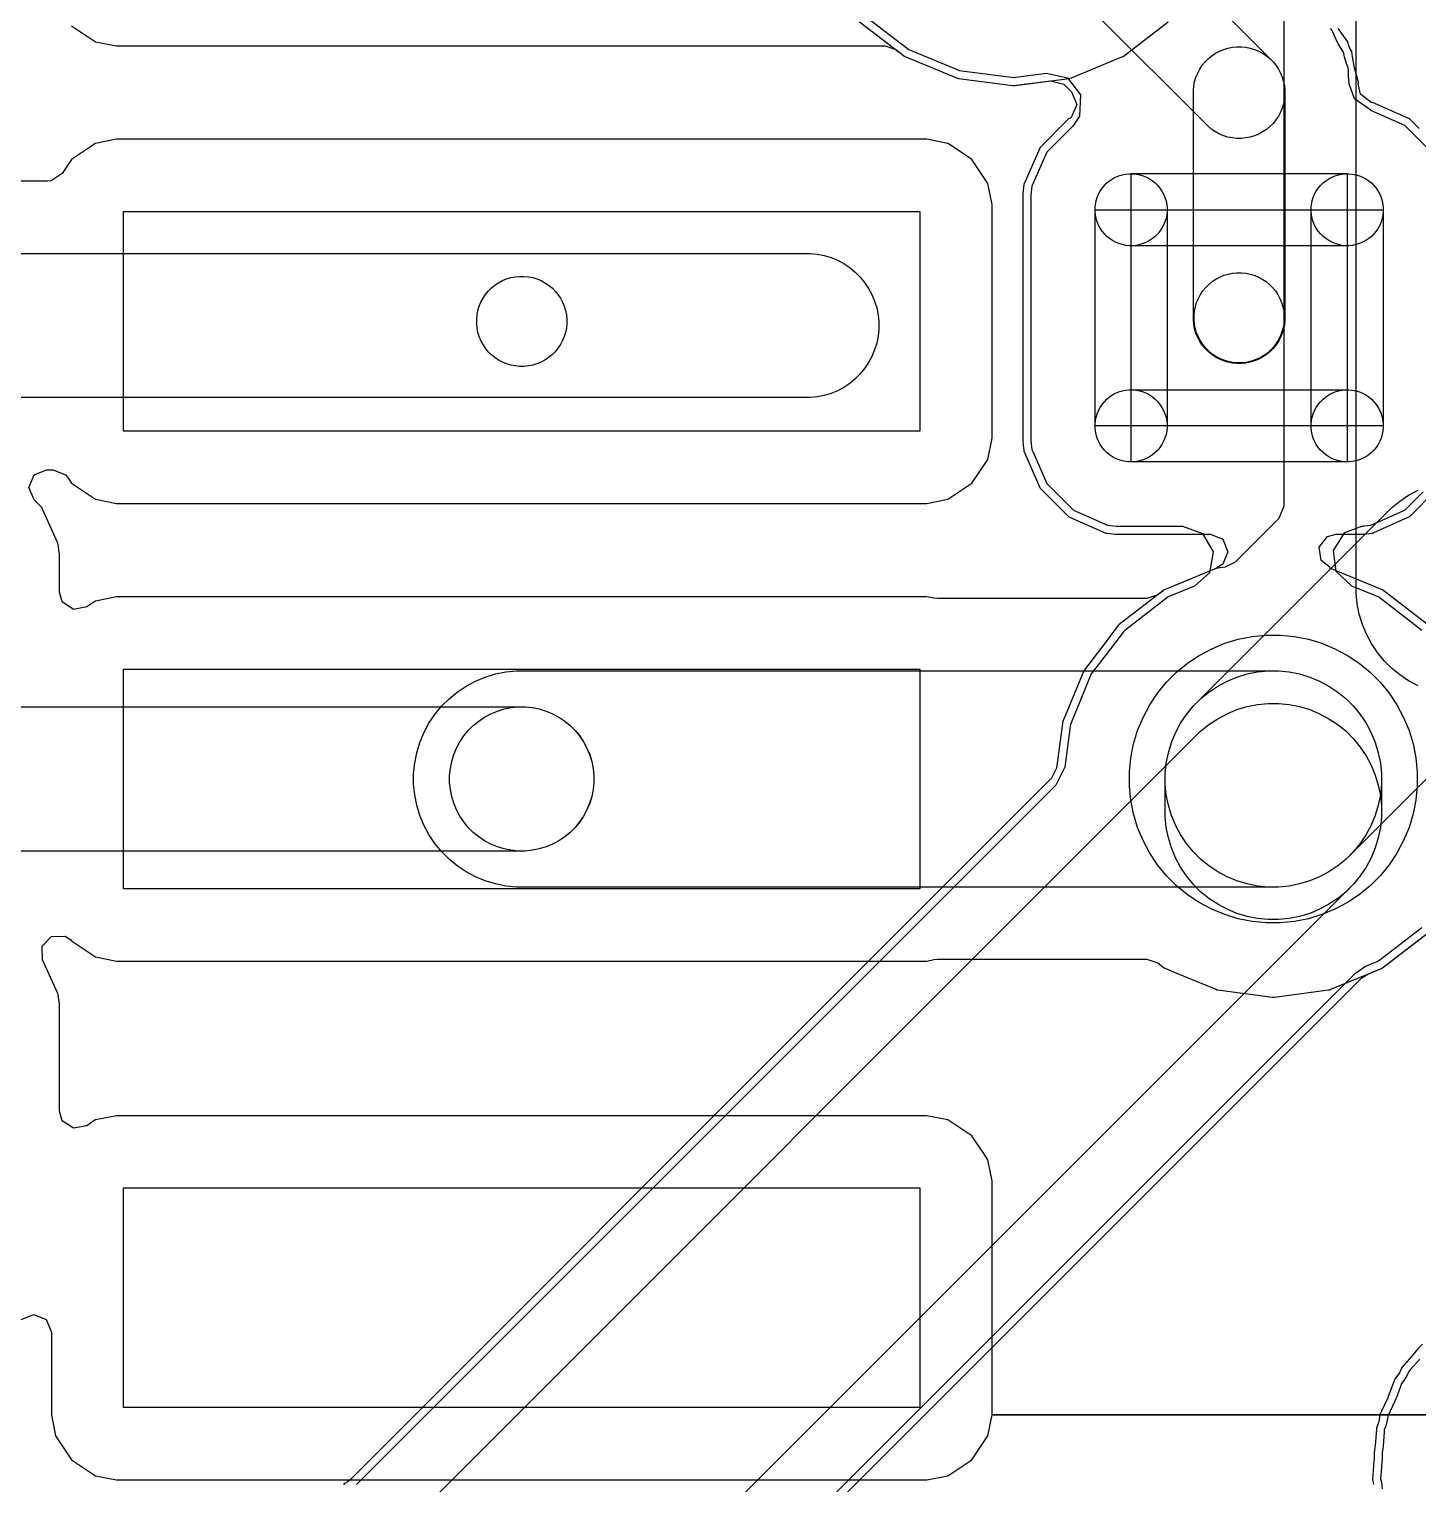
# Model space of a CAD drawing. Extents: x 125179 to 173800, y -108200 to -87800.
# Drawn here: x 134398 to 138252, y -99115 to -95077 of the extents above; entities that cross this region are included whole.
import ezdxf

# ---------------------------------------------------------------- set-up
doc = ezdxf.new("R2010")
doc.units = 0
doc.layers.add('L2D0_Cu1', color=1, linetype='CONTINUOUS')
doc.layers.add('L4D0_Cu2', color=2, linetype='CONTINUOUS')

msp = doc.modelspace()

# ---------------------------------------------------------------- linework, layer by layer
at = {"layer": 'L2D0_Cu1'}
for points in [[(137880.5, -93277.079), (137880.5, -96400.99), (137866.148, -96435.638), (137745.146, -96556.64), (137716.894, -96570.573), (137697.42, -96573.137), (137694.238, -96573.556), (137691.276, -96574.783), (137691.272, -96574.784), (137580.002, -96620.874), (137548.159, -96634.064), (137545.613, -96636.018), (137545.609, -96636.02), (137530.03, -96647.974), (137500.201, -96658.1), (136918.503, -96658.1), (136908.943, -96657.158), (136889.548, -96653.3), (134640.252, -96653.3), (134581.769, -96664.933), (134577.757, -96667.614), (134577.754, -96667.615), (134557.823, -96680.933), (134521.04, -96688.249), (134489.858, -96667.414), (134481.6, -96640.191), (134481.6, -96533.954), (134480.489, -96524.613), (134478.916, -96511.4), (134478.916, -96511.399), (134478.482, -96507.754), (134476.992, -96504.399), (134476.991, -96504.396), (134434.876, -96409.582), (134434.875, -96409.581), (134433.039, -96405.447), (134429.838, -96402.252), (134429.837, -96402.25), (134411.733, -96384.178), (134397.351, -96349.543), (134411.673, -96314.882), (134446.351, -96300.5), (134464.232, -96300.5), (134498.88, -96314.852), (134504.974, -96322.277), (134515.448, -96337.952), (134581.769, -96382.267), (134640.252, -96393.9), (136889.548, -96393.9), (136948.031, -96382.267), (137014.352, -96337.952), (137058.667, -96271.631), (137070.3, -96213.148), (137070.3, -95564.052), (137058.667, -95505.569), (137051.572, -95494.95), (137031.034, -95464.214), (137014.352, -95439.248), (136959.395, -95402.526), (136952.045, -95397.615), (136948.031, -95394.933), (136889.548, -95383.3), (134640.252, -95383.3), (134581.769, -95394.933), (134577.755, -95397.615), (134570.405, -95402.526), (134515.448, -95439.248), (134489.739, -95477.724), (134458.556, -95498.559), (134448.997, -95499.5), (132563.822, -95499.5)], [(138252.579, -96900.124), (138226.583, -96886.229), (138202.075, -96869.853), (138179.289, -96851.153), (138158.447, -96830.311), (138139.747, -96807.525), (138123.371, -96783.017), (138109.476, -96757.021), (138098.196, -96729.789), (138089.64, -96701.582), (138083.889, -96672.672), (138081, -96643.338), (138081, -93613.862), (138083.889, -93584.528), (138089.64, -93555.618), (138098.196, -93527.411), (138109.476, -93500.179), (138123.371, -93474.183), (138139.747, -93449.675), (138158.447, -93426.889), (138179.289, -93406.047), (138202.075, -93387.347), (138226.583, -93370.971), (138252.579, -93357.076)], [(134515.448, -95067.952), (134581.769, -95112.267), (134640.252, -95123.9), (136773.425, -95123.9), (136803.252, -95134.024), (136828.159, -95153.136), (136831.122, -95154.363), (136831.125, -95154.365), (136971.272, -95212.416), (136971.276, -95212.417), (136974.238, -95213.644), (136977.419, -95214.063), (136977.42, -95214.063), (137127.817, -95233.863), (137131, -95234.282), (137134.183, -95233.863), (137284.58, -95214.063), (137284.581, -95214.063), (137287.762, -95213.644), (137290.724, -95212.417), (137290.728, -95212.416), (137430.875, -95154.365), (137430.878, -95154.363), (137433.841, -95153.136), (137559.282, -95056.882)], [(130290.175, -95700), (136565.725, -95700), (136585.281, -95701.926), (136604.555, -95705.76), (136623.359, -95711.464), (136641.514, -95718.984), (136658.845, -95728.247), (136675.184, -95739.165), (136690.374, -95751.631), (136704.269, -95765.526), (136716.735, -95780.716), (136727.653, -95797.055), (136736.916, -95814.386), (136744.436, -95832.541), (136750.14, -95851.345), (136753.974, -95870.619), (136755.9, -95890.175), (136755.9, -95909.825), (136753.974, -95929.381), (136750.14, -95948.655), (136744.436, -95967.459), (136736.916, -95985.614), (136727.653, -96002.945), (136716.735, -96019.284), (136704.269, -96034.474), (136690.374, -96048.369), (136675.184, -96060.835), (136658.845, -96071.753), (136641.514, -96081.016), (136623.359, -96088.536), (136604.555, -96094.24), (136585.281, -96098.074), (136565.725, -96100), (130290.175, -96100)], [(138603.553, -96830.311), (138052.711, -97381.153), (138029.925, -97399.853), (138005.417, -97416.229), (137979.421, -97430.124), (137952.189, -97441.404), (137923.982, -97449.96), (137895.072, -97455.711), (137865.738, -97458.6), (137836.262, -97458.6), (137806.928, -97455.711), (137778.018, -97449.96), (137749.811, -97441.404), (137722.579, -97430.124), (137696.583, -97416.229), (137672.075, -97399.853), (137649.289, -97381.153), (137628.447, -97360.311), (137609.747, -97337.525), (137593.371, -97313.017), (137579.476, -97287.021), (137568.196, -97259.789), (137559.64, -97231.582), (137553.889, -97202.672), (137551, -97173.338), (137551, -97143.862), (137553.889, -97114.528), (137559.64, -97085.618), (137568.196, -97057.411), (137579.476, -97030.179), (137593.371, -97004.183), (137609.747, -96979.675), (137628.447, -96956.889), (138179.289, -96406.047), (138202.075, -96387.347), (138226.583, -96370.971), (138252.579, -96357.076)], [(134151.175, -96958.6), (135774.725, -96958.6), (135794.281, -96960.526), (135813.555, -96964.36), (135832.359, -96970.064), (135850.514, -96977.584), (135867.845, -96986.847), (135884.184, -96997.765), (135899.374, -97010.231), (135913.269, -97024.126), (135925.735, -97039.316), (135936.653, -97055.655), (135945.916, -97072.986), (135953.436, -97091.141), (135959.14, -97109.945), (135962.974, -97129.219), (135964.9, -97148.775), (135964.9, -97168.425), (135962.974, -97187.981), (135959.14, -97207.255), (135953.436, -97226.059), (135945.916, -97244.214), (135936.653, -97261.545), (135925.735, -97277.884), (135913.269, -97293.074), (135899.374, -97306.969), (135884.184, -97319.435), (135867.845, -97330.353), (135850.514, -97339.616), (135832.359, -97347.136), (135813.555, -97352.84), (135794.281, -97356.674), (135774.725, -97358.6), (134151.175, -97358.6)], [(139691.9, -98923.148), (137070.3, -98923.148), (137070.3, -98274.052), (137058.667, -98215.569), (137045.267, -98195.514), (137017.032, -98153.259), (137014.352, -98149.248), (136948.031, -98104.933), (136889.548, -98093.3), (134640.252, -98093.3), (134581.769, -98104.933), (134577.757, -98107.614), (134577.754, -98107.615), (134557.823, -98120.933), (134521.04, -98128.249), (134489.858, -98107.414), (134481.6, -98080.191), (134481.6, -97783.954), (134478.482, -97757.754), (134476.992, -97754.399), (134476.991, -97754.396), (134435.223, -97660.364), (134434.274, -97622.873), (134460.113, -97595.692), (134497.604, -97594.743), (134513.547, -97605.106), (134515.448, -97607.952), (134581.769, -97652.267), (134640.252, -97663.9), (136889.548, -97663.9), (136908.944, -97660.042), (136918.503, -97659.1), (137500.201, -97659.1), (137530.03, -97669.226), (137545.609, -97681.18), (137545.613, -97681.182), (137548.159, -97683.136), (137575.635, -97694.517), (137691.272, -97742.416), (137691.276, -97742.417), (137694.238, -97743.644), (137697.419, -97744.063), (137697.42, -97744.063), (137847.817, -97763.863), (137851, -97764.282), (137854.183, -97763.863), (138004.58, -97744.063), (138004.581, -97744.063), (138007.762, -97743.644), (138010.724, -97742.417), (138010.728, -97742.416), (138150.875, -97684.365), (138150.878, -97684.363), (138153.841, -97683.136), (138230.21, -97624.536), (138276.733, -97588.838)], [(134375.823, -98658.931), (134410.457, -98644.55), (134445.118, -98658.871), (134459.5, -98693.55), (134459.5, -98923.148), (134471.133, -98981.631), (134515.448, -99047.952), (134581.769, -99092.267), (134640.252, -99103.9), (136889.548, -99103.9), (136948.031, -99092.267), (137014.352, -99047.952), (137058.667, -98981.631), (137070.3, -98923.148), (139691.9, -98923.148)]]:
    msp.add_lwpolyline(points, dxfattribs=at)
for points in [[(134660, -96193.4), (134660, -95583.8), (136869.8, -95583.8), (136869.8, -96193.4)], [(135758.759, -96013.6), (135746.537, -96012.396), (135734.491, -96010), (135722.738, -96006.435), (135711.391, -96001.735), (135700.56, -95995.945), (135690.348, -95989.122), (135680.854, -95981.331), (135672.169, -95972.646), (135664.378, -95963.152), (135657.555, -95952.94), (135651.765, -95942.109), (135647.065, -95930.762), (135643.5, -95919.009), (135641.104, -95906.963), (135639.9, -95894.741), (135639.9, -95882.459), (135641.104, -95870.237), (135643.5, -95858.191), (135647.065, -95846.438), (135651.765, -95835.091), (135657.555, -95824.26), (135664.378, -95814.048), (135672.169, -95804.554), (135680.854, -95795.869), (135690.348, -95788.078), (135700.56, -95781.255), (135711.391, -95775.465), (135722.738, -95770.765), (135734.491, -95767.2), (135746.537, -95764.804), (135758.759, -95763.6), (135771.141, -95763.6), (135783.363, -95764.804), (135795.409, -95767.2), (135807.162, -95770.765), (135818.509, -95775.465), (135829.34, -95781.255), (135839.552, -95788.078), (135849.046, -95795.869), (135857.731, -95804.554), (135865.522, -95814.048), (135872.345, -95824.26), (135878.135, -95835.091), (135882.835, -95846.438), (135886.4, -95858.191), (135888.796, -95870.237), (135890, -95882.459), (135890, -95894.741), (135888.796, -95906.963), (135886.4, -95919.009), (135882.835, -95930.762), (135878.135, -95942.109), (135872.345, -95952.94), (135865.522, -95963.152), (135857.731, -95972.646), (135849.046, -95981.331), (135839.552, -95989.122), (135829.34, -95995.945), (135818.509, -96001.735), (135807.162, -96006.435), (135795.409, -96010), (135783.363, -96012.396), (135771.141, -96013.6)], [(137831.373, -97558.118), (137792.308, -97554.271), (137753.808, -97546.613), (137716.244, -97535.218), (137679.978, -97520.196), (137645.359, -97501.691), (137612.72, -97479.883), (137582.376, -97454.98), (137554.62, -97427.224), (137529.717, -97396.88), (137507.909, -97364.241), (137489.404, -97329.622), (137474.382, -97293.356), (137462.987, -97255.792), (137455.329, -97217.292), (137451.482, -97178.227), (137451.482, -97138.973), (137455.329, -97099.908), (137462.987, -97061.408), (137474.382, -97023.844), (137489.404, -96987.578), (137507.909, -96952.959), (137529.717, -96920.32), (137554.62, -96889.976), (137582.376, -96862.22), (137612.72, -96837.317), (137645.359, -96815.509), (137679.978, -96797.004), (137716.244, -96781.982), (137753.808, -96770.587), (137792.308, -96762.929), (137831.373, -96759.082), (137870.627, -96759.082), (137909.692, -96762.929), (137948.192, -96770.587), (137985.756, -96781.982), (138022.022, -96797.004), (138056.641, -96815.509), (138089.28, -96837.317), (138119.624, -96862.22), (138147.38, -96889.976), (138172.283, -96920.32), (138194.091, -96952.959), (138212.596, -96987.578), (138227.618, -97023.844), (138239.013, -97061.408), (138246.671, -97099.908), (138250.518, -97138.973), (138250.518, -97178.227), (138246.671, -97217.292), (138239.013, -97255.792), (138227.618, -97293.356), (138212.596, -97329.622), (138194.091, -97364.241), (138172.283, -97396.88), (138147.38, -97427.224), (138119.624, -97454.98), (138089.28, -97479.883), (138056.641, -97501.691), (138022.022, -97520.196), (137985.756, -97535.218), (137948.192, -97546.613), (137909.692, -97554.271), (137870.627, -97558.118)], [(134660, -97463.4), (134660, -96853.8), (136869.8, -96853.8), (136869.8, -97463.4)], [(135750.262, -97458.6), (135720.928, -97455.711), (135692.018, -97449.96), (135663.811, -97441.404), (135636.579, -97430.124), (135610.583, -97416.229), (135586.075, -97399.853), (135563.289, -97381.153), (135542.447, -97360.311), (135523.747, -97337.525), (135507.371, -97313.017), (135493.476, -97287.021), (135482.196, -97259.789), (135473.64, -97231.582), (135467.889, -97202.672), (135465, -97173.338), (135465, -97143.862), (135467.889, -97114.528), (135473.64, -97085.618), (135482.196, -97057.411), (135493.476, -97030.179), (135507.371, -97004.183), (135523.747, -96979.675), (135542.447, -96956.889), (135563.289, -96936.047), (135586.075, -96917.347), (135610.583, -96900.971), (135636.579, -96887.076), (135663.811, -96875.796), (135692.018, -96867.24), (135720.928, -96861.489), (135750.262, -96858.6), (137865.738, -96858.6), (137895.072, -96861.489), (137923.982, -96867.24), (137952.189, -96875.796), (137979.421, -96887.076), (138005.417, -96900.971), (138029.925, -96917.347), (138052.711, -96936.047), (138073.553, -96956.889), (138092.253, -96979.675), (138108.629, -97004.183), (138122.524, -97030.179), (138133.804, -97057.411), (138142.36, -97085.618), (138148.111, -97114.528), (138151, -97143.862), (138151, -97173.338), (138148.111, -97202.672), (138142.36, -97231.582), (138133.804, -97259.789), (138122.524, -97287.021), (138108.629, -97313.017), (138092.253, -97337.525), (138073.553, -97360.311), (138052.711, -97381.153), (138029.925, -97399.853), (138005.417, -97416.229), (137979.421, -97430.124), (137952.189, -97441.404), (137923.982, -97449.96), (137895.072, -97455.711), (137865.738, -97458.6)], [(135755.075, -97358.6), (135735.519, -97356.674), (135716.245, -97352.84), (135697.441, -97347.136), (135679.286, -97339.616), (135661.955, -97330.353), (135645.616, -97319.435), (135630.426, -97306.969), (135616.531, -97293.074), (135604.065, -97277.884), (135593.147, -97261.545), (135583.884, -97244.214), (135576.364, -97226.059), (135570.66, -97207.255), (135566.826, -97187.981), (135564.9, -97168.425), (135564.9, -97148.775), (135566.826, -97129.219), (135570.66, -97109.945), (135576.364, -97091.141), (135583.884, -97072.986), (135593.147, -97055.655), (135604.065, -97039.316), (135616.531, -97024.126), (135630.426, -97010.231), (135645.616, -96997.765), (135661.955, -96986.847), (135679.286, -96977.584), (135697.441, -96970.064), (135716.245, -96964.36), (135735.519, -96960.526), (135755.075, -96958.6), (135774.825, -96958.6), (135794.381, -96960.526), (135813.655, -96964.36), (135832.459, -96970.064), (135850.614, -96977.584), (135867.945, -96986.847), (135884.284, -96997.765), (135899.474, -97010.231), (135913.369, -97024.126), (135925.835, -97039.316), (135936.753, -97055.655), (135946.016, -97072.986), (135953.536, -97091.141), (135959.24, -97109.945), (135963.074, -97129.219), (135965, -97148.775), (135965, -97168.425), (135963.074, -97187.981), (135959.24, -97207.255), (135953.536, -97226.059), (135946.016, -97244.214), (135936.753, -97261.545), (135925.835, -97277.884), (135913.369, -97293.074), (135899.474, -97306.969), (135884.284, -97319.435), (135867.945, -97330.353), (135850.614, -97339.616), (135832.459, -97347.136), (135813.655, -97352.84), (135794.381, -97356.674), (135774.825, -97358.6)], [(134660, -98903.4), (134660, -98293.8), (136869.8, -98293.8), (136869.8, -98903.4)]]:
    msp.add_lwpolyline(points, close=True, dxfattribs=at)
at = {"layer": 'L4D0_Cu2'}
for points in [[(137216.391, -94534.386), (137850.214, -95168.209), (137858.13, -95177.855), (137865.063, -95188.23), (137870.945, -95199.235), (137875.72, -95210.763), (137879.343, -95222.704), (137881.777, -95234.943), (137883, -95247.361), (137883, -95259.839), (137881.777, -95272.257), (137879.343, -95284.496), (137875.72, -95296.437), (137870.945, -95307.965), (137865.063, -95318.97), (137858.13, -95329.345), (137850.214, -95338.991), (137841.391, -95347.814), (137831.745, -95355.73), (137821.37, -95362.663), (137810.365, -95368.545), (137798.837, -95373.32), (137786.896, -95376.943), (137774.657, -95379.377), (137762.239, -95380.6), (137749.761, -95380.6), (137737.343, -95379.377), (137725.104, -95376.943), (137713.163, -95373.32), (137701.635, -95368.545), (137690.63, -95362.663), (137680.255, -95355.73), (137670.609, -95347.814), (137036.786, -94713.991)], [(136718.552, -95041.048), (136839.355, -95133.744), (136980.033, -95192.015), (136985.652, -95192.755), (136985.653, -95192.755), (137125.379, -95211.15), (137131, -95211.89), (137136.621, -95211.15), (137221.683, -95199.952), (137279.45, -95212.759), (137315.47, -95259.702), (137312.888, -95318.815), (137294.192, -95346.822), (137222.493, -95418.646), (137180.573, -95513.468), (137177.8, -95537.251), (137177.801, -96219.948), (137180.687, -96244.213), (137183.321, -96250.144), (137183.322, -96250.146), (137219.529, -96331.66), (137219.53, -96331.661), (137222.773, -96338.962), (137254.953, -96371.086), (137290.201, -96406.272), (137296.146, -96412.207), (137390.968, -96454.127), (137414.751, -96456.9), (137599.018, -96456.9), (137654.619, -96477.137), (137684.204, -96528.379), (137673.929, -96586.65), (137632.121, -96623.315), (137559.355, -96653.456), (137554.857, -96656.907), (137554.856, -96656.908), (137509.056, -96692.052), (137438.552, -96746.152), (137435.099, -96750.652), (137386.802, -96813.594), (137345.856, -96866.955), (137287.585, -97007.633), (137286.845, -97013.252), (137286.845, -97013.253), (137271.969, -97126.246), (137247.375, -97176.118), (135823.91, -98599.647), (135313.262, -99110.318), (135306.53, -99117.05)], [(136702.718, -95056.882), (136828.159, -95153.136), (136831.122, -95154.363), (136831.125, -95154.365), (136971.272, -95212.416), (136971.276, -95212.417), (136974.238, -95213.644), (136977.419, -95214.063), (136977.42, -95214.063), (137127.817, -95233.863), (137131, -95234.282), (137159.257, -95230.562), (137232.989, -95220.855), (137269.214, -95230.562), (137274.033, -95234.788), (137291.05, -95251.805), (137305.402, -95286.453), (137291.05, -95321.101), (137285.99, -95325.309), (137282.947, -95326.661), (137203.859, -95405.887), (137158.594, -95508.273), (137155.6, -95533.954), (137155.6, -96223.246), (137155.77, -96224.671), (137155.77, -96224.678), (137158.284, -96245.8), (137158.718, -96249.446), (137160.208, -96252.801), (137160.209, -96252.804), (137202.324, -96347.618), (137204.161, -96351.753), (137207.362, -96354.948), (137207.363, -96354.95), (137238.285, -96385.818), (137283.387, -96430.841), (137385.773, -96476.106), (137389.429, -96476.532), (137389.432, -96476.533), (137398.824, -96477.628), (137411.454, -96479.1), (137676.18, -96479.1), (137710.828, -96493.452), (137725.18, -96528.1), (137710.828, -96562.748), (137693.827, -96572.565), (137694.238, -96573.556), (137551.125, -96632.835), (137551.122, -96632.837), (137548.159, -96634.064), (137422.718, -96730.318), (137420.762, -96732.867), (137374.591, -96793.038), (137326.464, -96855.759), (137325.237, -96858.722), (137325.235, -96858.725), (137267.184, -96998.872), (137267.183, -96998.876), (137265.956, -97001.838), (137265.537, -97005.019), (137265.537, -97005.02), (137249.281, -97128.498), (137235.349, -97156.748), (136670.285, -97721.838), (135289.631, -99102.552), (135281.131, -99109.344), (135275.239, -99113.062), (135275.234, -99113.066), (135272.28, -99114.93), (135269.968, -99117.548)], [(138289.427, -95418.238), (138223.307, -95352.233), (138221.707, -95350.636), (138216.054, -95344.993), (138121.232, -95303.073), (138121.402, -95302.689), (138076.394, -95270.883), (138061.332, -95229.533), (138061.3, -95229.187), (138061.3, -95225.207), (138060.57, -95221.289), (138060.398, -95219.423), (138060.092, -95214.71), (138060.048, -95213.515), (138059.708, -95204.469), (138059.289, -95193.299), (138059.289, -95193.297), (138058.989, -95185.318), (138053.755, -95173.135), (138048.193, -95154.83), (138047.226, -95149.638), (138045.764, -95141.789), (138031.021, -95117.871), (138025.182, -95106.629), (138024.4, -95104.808), (138014.094, -95080.821), (138010.015, -95075.856)], [(138255.335, -95352.835), (138228.813, -95326.359), (138126.427, -95281.094), (138122.805, -95280.672), (138093.164, -95257.721), (138087.764, -95233.117), (138087.287, -95233.159), (138086.965, -95229.475), (138086.891, -95229.14), (138086.913, -95228.886), (138086.913, -95228.882), (138087.286, -95224.615), (138076.596, -95184.721), (138075.671, -95180.551), (138071.054, -95154.365), (138068.497, -95139.861), (138064.402, -95132.768), (138059.512, -95120.96), (138058.504, -95117.199), (138057.394, -95113.057), (138033.694, -95079.21), (138031.407, -95075.619)], [(138279.282, -96730.318), (138153.841, -96634.064), (138150.878, -96632.837), (138150.875, -96632.835), (138007.762, -96573.556), (138008.469, -96571.849), (137983.383, -96552.598), (137978.49, -96515.415), (138001.322, -96485.663), (138025.82, -96479.1), (138100.746, -96479.1), (138102.171, -96478.93), (138102.178, -96478.93), (138123.3, -96476.416), (138123.301, -96476.416), (138126.946, -96475.982), (138130.301, -96474.492), (138130.304, -96474.491), (138225.118, -96432.376), (138225.119, -96432.375), (138229.253, -96430.539), (138232.448, -96427.338), (138232.45, -96427.337), (138295.703, -96363.973)], [(138263.448, -96746.152), (138192.944, -96692.052), (138147.144, -96656.908), (138147.143, -96656.907), (138142.645, -96653.456), (138137.409, -96651.287), (138137.4, -96651.282), (138069.186, -96623.027), (138025.561, -96583.053), (138017.838, -96524.39), (138049.63, -96474.487), (138096.815, -96456.899), (138097.448, -96456.899), (138099.986, -96456.597), (138099.988, -96456.597), (138102.864, -96456.255), (138121.713, -96454.013), (138127.644, -96451.379), (138127.646, -96451.378), (138209.16, -96415.171), (138209.162, -96415.169), (138216.462, -96411.927), (138267.056, -96361.245)], [(135377.442, -99298.294), (137649.284, -97026.351), (137672.069, -97007.651), (137696.577, -96991.275), (137722.573, -96977.379), (137749.805, -96966.098), (137778.012, -96957.541), (137806.921, -96951.79), (137836.255, -96948.9), (137865.731, -96948.9), (137895.066, -96951.788), (137923.975, -96957.538), (137952.183, -96966.094), (137979.415, -96977.373), (138005.411, -96991.268), (138029.92, -97007.643), (138052.706, -97026.342), (138073.549, -97047.184), (138092.249, -97069.969), (138108.625, -97094.477), (138122.521, -97120.473), (138133.802, -97147.705), (138142.359, -97175.912), (138148.11, -97204.821), (138151, -97234.155), (138151, -97263.631), (138148.112, -97292.966), (138142.362, -97321.875), (138133.806, -97350.083), (138122.527, -97377.315), (138108.632, -97403.311), (138092.257, -97427.82), (138073.558, -97450.606), (135801.716, -99722.549)], [(136103.634, -99672.778), (138079.15, -97697.173), (138107.214, -97678.42), (138137.406, -97665.914), (138142.645, -97663.744), (138263.448, -97571.048)], [(136126.464, -99681.342), (138097, -97710.718), (138112.895, -97700.097), (138129.991, -97693.015), (138150.875, -97684.365), (138150.878, -97684.364), (138153.841, -97683.136), (138279.282, -97586.882)], [(138264.611, -98727.173), (138251.7, -98740.083), (138243.707, -98750.746), (138241.236, -98753.781), (138208.377, -98790.988), (138206.894, -98794.147), (138201.848, -98804.894), (138196.701, -98813.458), (138187.489, -98825.748), (138186.264, -98829.015), (138186.263, -98829.017), (138170.066, -98872.215), (138168.54, -98875.837), (138151.065, -98913.058), (138147.447, -98920.763), (138146.91, -98924.212), (138146.909, -98924.215), (138145.082, -98935.944), (138142.547, -98945.606), (138137.155, -98959.988), (138136.896, -98963.467), (138136.896, -98963.468), (138133.474, -99009.48), (138133.026, -99013.384), (138130.5, -99029.609), (138130.5, -99047.653), (138130.365, -99051.287), (138126.522, -99102.96), (138127.251, -99106.376), (138129.421, -99116.545)], [(138257.469, -98768.941), (138231.206, -98798.678), (138231.204, -98798.682), (138227.123, -98803.302), (138224.504, -98808.881), (138224.501, -98808.885), (138222.61, -98812.913), (138213.527, -98828.03), (138207.162, -98836.521), (138205, -98842.287), (138204.999, -98842.289), (138204.002, -98844.948), (138192.68, -98875.146), (138191.073, -98879.431), (138188.379, -98885.823), (138168.896, -98927.321), (138167.608, -98935.593), (138167.263, -98937.81), (138162.787, -98954.867), (138161.225, -98959.033), (138161.224, -98959.039), (138159.061, -98964.807), (138158.604, -98970.951), (138155.661, -99010.519), (138154.869, -99017.41), (138153.214, -99028.037), (138153.213, -99028.044), (138152.7, -99031.342), (138152.7, -99047.115), (138152.462, -99053.531), (138150.375, -99081.597), (138148.899, -99101.435), (138150.185, -99107.46), (138150.795, -99110.318), (138152.7, -99128.372)]]:
    msp.add_lwpolyline(points, dxfattribs=at)
for points in [[(137749.761, -96005.6), (137737.343, -96004.377), (137725.104, -96001.943), (137713.163, -95998.32), (137701.635, -95993.545), (137690.63, -95987.663), (137680.255, -95980.73), (137670.609, -95972.814), (137661.786, -95963.991), (137653.87, -95954.345), (137646.937, -95943.97), (137641.055, -95932.965), (137636.28, -95921.437), (137632.657, -95909.496), (137630.223, -95897.257), (137629, -95884.839), (137629, -95247.361), (137630.223, -95234.943), (137632.657, -95222.704), (137636.28, -95210.763), (137641.055, -95199.235), (137646.937, -95188.23), (137653.87, -95177.855), (137661.786, -95168.209), (137670.609, -95159.386), (137680.255, -95151.47), (137690.63, -95144.537), (137701.635, -95138.655), (137713.163, -95133.88), (137725.104, -95130.257), (137737.343, -95127.823), (137749.761, -95126.6), (137762.239, -95126.6), (137774.657, -95127.823), (137786.896, -95130.257), (137798.837, -95133.88), (137810.365, -95138.655), (137821.37, -95144.537), (137831.745, -95151.47), (137841.391, -95159.386), (137850.214, -95168.209), (137858.13, -95177.855), (137865.063, -95188.23), (137870.945, -95199.235), (137875.72, -95210.763), (137879.343, -95222.704), (137881.777, -95234.943), (137883, -95247.361), (137883, -95884.839), (137881.777, -95897.257), (137879.343, -95909.496), (137875.72, -95921.437), (137870.945, -95932.965), (137865.063, -95943.97), (137858.13, -95954.345), (137850.214, -95963.991), (137841.391, -95972.814), (137831.745, -95980.73), (137821.37, -95987.663), (137810.365, -95993.545), (137798.837, -95998.32), (137786.896, -96001.943), (137774.657, -96004.377), (137762.239, -96005.6)], [(137451.193, -95678.48), (137441.427, -95677.518), (137431.802, -95675.603), (137422.411, -95672.754), (137413.344, -95668.999), (137404.69, -95664.373), (137396.53, -95658.921), (137388.944, -95652.695), (137382.005, -95645.756), (137375.779, -95638.17), (137370.327, -95630.01), (137365.701, -95621.356), (137361.946, -95612.289), (137359.097, -95602.898), (137357.182, -95593.273), (137356.22, -95583.507), (137356.22, -95573.693), (137357.182, -95563.927), (137359.097, -95554.302), (137361.946, -95544.911), (137365.701, -95535.844), (137370.327, -95527.19), (137375.779, -95519.03), (137382.005, -95511.444), (137388.944, -95504.505), (137396.53, -95498.279), (137404.69, -95492.827), (137413.344, -95488.201), (137422.411, -95484.446), (137431.802, -95481.597), (137441.427, -95479.682), (137451.193, -95478.72), (137461.007, -95478.72), (137470.773, -95479.682), (137480.398, -95481.597), (137489.789, -95484.446), (137498.856, -95488.201), (137507.51, -95492.827), (137515.67, -95498.279), (137523.256, -95504.505), (137530.195, -95511.444), (137536.421, -95519.03), (137541.873, -95527.19), (137546.499, -95535.844), (137550.254, -95544.911), (137553.103, -95554.302), (137555.018, -95563.927), (137555.98, -95573.693), (137555.98, -95583.507), (137555.018, -95593.273), (137553.103, -95602.898), (137550.254, -95612.289), (137546.499, -95621.356), (137541.873, -95630.01), (137536.421, -95638.17), (137530.195, -95645.756), (137523.256, -95652.695), (137515.67, -95658.921), (137507.51, -95664.373), (137498.856, -95668.999), (137489.789, -95672.754), (137480.398, -95675.603), (137470.773, -95677.518), (137461.007, -95678.48)], [(137456.1, -95678.6), (137456.1, -95478.6), (138056.1, -95478.6), (138056.1, -95678.6)], [(138051.193, -95678.48), (138041.427, -95677.518), (138031.802, -95675.603), (138022.411, -95672.754), (138013.344, -95668.999), (138004.69, -95664.373), (137996.53, -95658.921), (137988.944, -95652.695), (137982.005, -95645.756), (137975.779, -95638.17), (137970.327, -95630.01), (137965.701, -95621.356), (137961.946, -95612.289), (137959.097, -95602.898), (137957.182, -95593.273), (137956.22, -95583.507), (137956.22, -95573.693), (137957.182, -95563.927), (137959.097, -95554.302), (137961.946, -95544.911), (137965.701, -95535.844), (137970.327, -95527.19), (137975.779, -95519.03), (137982.005, -95511.444), (137988.944, -95504.505), (137996.53, -95498.279), (138004.69, -95492.827), (138013.344, -95488.201), (138022.411, -95484.446), (138031.802, -95481.597), (138041.427, -95479.682), (138051.193, -95478.72), (138061.007, -95478.72), (138070.773, -95479.682), (138080.398, -95481.597), (138089.789, -95484.446), (138098.856, -95488.201), (138107.51, -95492.827), (138115.67, -95498.279), (138123.256, -95504.505), (138130.195, -95511.444), (138136.421, -95519.03), (138141.873, -95527.19), (138146.499, -95535.844), (138150.254, -95544.911), (138153.103, -95554.302), (138155.018, -95563.927), (138155.98, -95573.693), (138155.98, -95583.507), (138155.018, -95593.273), (138153.103, -95602.898), (138150.254, -95612.289), (138146.499, -95621.356), (138141.873, -95630.01), (138136.421, -95638.17), (138130.195, -95645.756), (138123.256, -95652.695), (138115.67, -95658.921), (138107.51, -95664.373), (138098.856, -95668.999), (138089.789, -95672.754), (138080.398, -95675.603), (138070.773, -95677.518), (138061.007, -95678.48)], [(137356.1, -96178.6), (137356.1, -95578.6), (137556.1, -95578.6), (137556.1, -96178.6)], [(137456.1, -96178.6), (137456.1, -95578.6), (138056.1, -95578.6), (138056.1, -96178.6)], [(137956.1, -96178.6), (137956.1, -95578.6), (138156.1, -95578.6), (138156.1, -96178.6)], [(137749.859, -96003.6), (137737.637, -96002.396), (137725.591, -96000), (137713.838, -95996.435), (137702.491, -95991.735), (137691.66, -95985.945), (137681.448, -95979.122), (137671.954, -95971.331), (137663.269, -95962.646), (137655.478, -95953.152), (137648.655, -95942.94), (137642.865, -95932.109), (137638.165, -95920.762), (137634.6, -95909.009), (137632.204, -95896.963), (137631, -95884.741), (137631, -95872.459), (137632.204, -95860.237), (137634.6, -95848.191), (137638.165, -95836.438), (137642.865, -95825.091), (137648.655, -95814.26), (137655.478, -95804.048), (137663.269, -95794.554), (137671.954, -95785.869), (137681.448, -95778.078), (137691.66, -95771.255), (137702.491, -95765.465), (137713.838, -95760.765), (137725.591, -95757.2), (137737.637, -95754.804), (137749.859, -95753.6), (137762.241, -95753.6), (137774.463, -95754.804), (137786.509, -95757.2), (137798.262, -95760.765), (137809.609, -95765.465), (137820.44, -95771.255), (137830.652, -95778.078), (137840.146, -95785.869), (137848.831, -95794.554), (137856.622, -95804.048), (137863.445, -95814.26), (137869.235, -95825.091), (137873.935, -95836.438), (137877.5, -95848.191), (137879.896, -95860.237), (137881.1, -95872.459), (137881.1, -95884.741), (137879.896, -95896.963), (137877.5, -95909.009), (137873.935, -95920.762), (137869.235, -95932.109), (137863.445, -95942.94), (137856.622, -95953.152), (137848.831, -95962.646), (137840.146, -95971.331), (137830.652, -95979.122), (137820.44, -95985.945), (137809.609, -95991.735), (137798.262, -95996.435), (137786.509, -96000), (137774.463, -96002.396), (137762.241, -96003.6)], [(137451.193, -96278.48), (137441.427, -96277.518), (137431.802, -96275.603), (137422.411, -96272.754), (137413.344, -96268.999), (137404.69, -96264.373), (137396.53, -96258.921), (137388.944, -96252.695), (137382.005, -96245.756), (137375.779, -96238.17), (137370.327, -96230.01), (137365.701, -96221.356), (137361.946, -96212.289), (137359.097, -96202.898), (137357.182, -96193.273), (137356.22, -96183.507), (137356.22, -96173.693), (137357.182, -96163.927), (137359.097, -96154.302), (137361.946, -96144.911), (137365.701, -96135.844), (137370.327, -96127.19), (137375.779, -96119.03), (137382.005, -96111.444), (137388.944, -96104.505), (137396.53, -96098.279), (137404.69, -96092.827), (137413.344, -96088.201), (137422.411, -96084.446), (137431.802, -96081.597), (137441.427, -96079.682), (137451.193, -96078.72), (137461.007, -96078.72), (137470.773, -96079.682), (137480.398, -96081.597), (137489.789, -96084.446), (137498.856, -96088.201), (137507.51, -96092.827), (137515.67, -96098.279), (137523.256, -96104.505), (137530.195, -96111.444), (137536.421, -96119.03), (137541.873, -96127.19), (137546.499, -96135.844), (137550.254, -96144.911), (137553.103, -96154.302), (137555.018, -96163.927), (137555.98, -96173.693), (137555.98, -96183.507), (137555.018, -96193.273), (137553.103, -96202.898), (137550.254, -96212.289), (137546.499, -96221.356), (137541.873, -96230.01), (137536.421, -96238.17), (137530.195, -96245.756), (137523.256, -96252.695), (137515.67, -96258.921), (137507.51, -96264.373), (137498.856, -96268.999), (137489.789, -96272.754), (137480.398, -96275.603), (137470.773, -96277.518), (137461.007, -96278.48)], [(137456.1, -96278.6), (137456.1, -96078.6), (138056.1, -96078.6), (138056.1, -96278.6)], [(138051.193, -96278.48), (138041.427, -96277.518), (138031.802, -96275.603), (138022.411, -96272.754), (138013.344, -96268.999), (138004.69, -96264.373), (137996.53, -96258.921), (137988.944, -96252.695), (137982.005, -96245.756), (137975.779, -96238.17), (137970.327, -96230.01), (137965.701, -96221.356), (137961.946, -96212.289), (137959.097, -96202.898), (137957.182, -96193.273), (137956.22, -96183.507), (137956.22, -96173.693), (137957.182, -96163.927), (137959.097, -96154.302), (137961.946, -96144.911), (137965.701, -96135.844), (137970.327, -96127.19), (137975.779, -96119.03), (137982.005, -96111.444), (137988.944, -96104.505), (137996.53, -96098.279), (138004.69, -96092.827), (138013.344, -96088.201), (138022.411, -96084.446), (138031.802, -96081.597), (138041.427, -96079.682), (138051.193, -96078.72), (138061.007, -96078.72), (138070.773, -96079.682), (138080.398, -96081.597), (138089.789, -96084.446), (138098.856, -96088.201), (138107.51, -96092.827), (138115.67, -96098.279), (138123.256, -96104.505), (138130.195, -96111.444), (138136.421, -96119.03), (138141.873, -96127.19), (138146.499, -96135.844), (138150.254, -96144.911), (138153.103, -96154.302), (138155.018, -96163.927), (138155.98, -96173.693), (138155.98, -96183.507), (138155.018, -96193.273), (138153.103, -96202.898), (138150.254, -96212.289), (138146.499, -96221.356), (138141.873, -96230.01), (138136.421, -96238.17), (138130.195, -96245.756), (138123.256, -96252.695), (138115.67, -96258.921), (138107.51, -96264.373), (138098.856, -96268.999), (138089.789, -96272.754), (138080.398, -96275.603), (138070.773, -96277.518), (138061.007, -96278.48)], [(137831.373, -97558.118), (137792.308, -97554.271), (137753.808, -97546.613), (137716.244, -97535.218), (137679.978, -97520.196), (137645.359, -97501.691), (137612.72, -97479.883), (137582.376, -97454.98), (137554.62, -97427.224), (137529.717, -97396.88), (137507.909, -97364.241), (137489.404, -97329.622), (137474.382, -97293.356), (137462.987, -97255.792), (137455.329, -97217.292), (137451.482, -97178.227), (137451.482, -97138.973), (137455.329, -97099.908), (137462.987, -97061.408), (137474.382, -97023.844), (137489.404, -96987.578), (137507.909, -96952.959), (137529.717, -96920.32), (137554.62, -96889.976), (137582.376, -96862.22), (137612.72, -96837.317), (137645.359, -96815.509), (137679.978, -96797.004), (137716.244, -96781.982), (137753.808, -96770.587), (137792.308, -96762.929), (137831.373, -96759.082), (137870.627, -96759.082), (137909.692, -96762.929), (137948.192, -96770.587), (137985.756, -96781.982), (138022.022, -96797.004), (138056.641, -96815.509), (138089.28, -96837.317), (138119.624, -96862.22), (138147.38, -96889.976), (138172.283, -96920.32), (138194.091, -96952.959), (138212.596, -96987.578), (138227.618, -97023.844), (138239.013, -97061.408), (138246.671, -97099.908), (138250.518, -97138.973), (138250.518, -97178.227), (138246.671, -97217.292), (138239.013, -97255.792), (138227.618, -97293.356), (138212.596, -97329.622), (138194.091, -97364.241), (138172.283, -97396.88), (138147.38, -97427.224), (138119.624, -97454.98), (138089.28, -97479.883), (138056.641, -97501.691), (138022.022, -97520.196), (137985.756, -97535.218), (137948.192, -97546.613), (137909.692, -97554.271), (137870.627, -97558.118)], [(137836.262, -97548.9), (137806.928, -97546.011), (137778.018, -97540.26), (137749.811, -97531.704), (137722.579, -97520.424), (137696.583, -97506.529), (137672.075, -97490.153), (137649.289, -97471.453), (137628.447, -97450.611), (137609.747, -97427.825), (137593.371, -97403.317), (137579.476, -97377.321), (137568.196, -97350.089), (137559.64, -97321.882), (137553.889, -97292.972), (137551, -97263.638), (137551, -97143.862), (137553.889, -97114.528), (137559.64, -97085.618), (137568.196, -97057.411), (137579.476, -97030.179), (137593.371, -97004.183), (137609.747, -96979.675), (137628.447, -96956.889), (137649.289, -96936.047), (137672.075, -96917.347), (137696.583, -96900.971), (137722.579, -96887.076), (137749.811, -96875.796), (137778.018, -96867.24), (137806.928, -96861.489), (137836.262, -96858.6), (137865.738, -96858.6), (137895.072, -96861.489), (137923.982, -96867.24), (137952.189, -96875.796), (137979.421, -96887.076), (138005.417, -96900.971), (138029.925, -96917.347), (138052.711, -96936.047), (138073.553, -96956.889), (138092.253, -96979.675), (138108.629, -97004.183), (138122.524, -97030.179), (138133.804, -97057.411), (138142.36, -97085.618), (138148.111, -97114.528), (138151, -97143.862), (138151, -97263.638), (138148.111, -97292.972), (138142.36, -97321.882), (138133.804, -97350.089), (138122.524, -97377.321), (138108.629, -97403.317), (138092.253, -97427.825), (138073.553, -97450.611), (138052.711, -97471.453), (138029.925, -97490.153), (138005.417, -97506.529), (137979.421, -97520.424), (137952.189, -97531.704), (137923.982, -97540.26), (137895.072, -97546.011), (137865.738, -97548.9)]]:
    msp.add_lwpolyline(points, close=True, dxfattribs=at)

doc.saveas('drawing.dxf')
